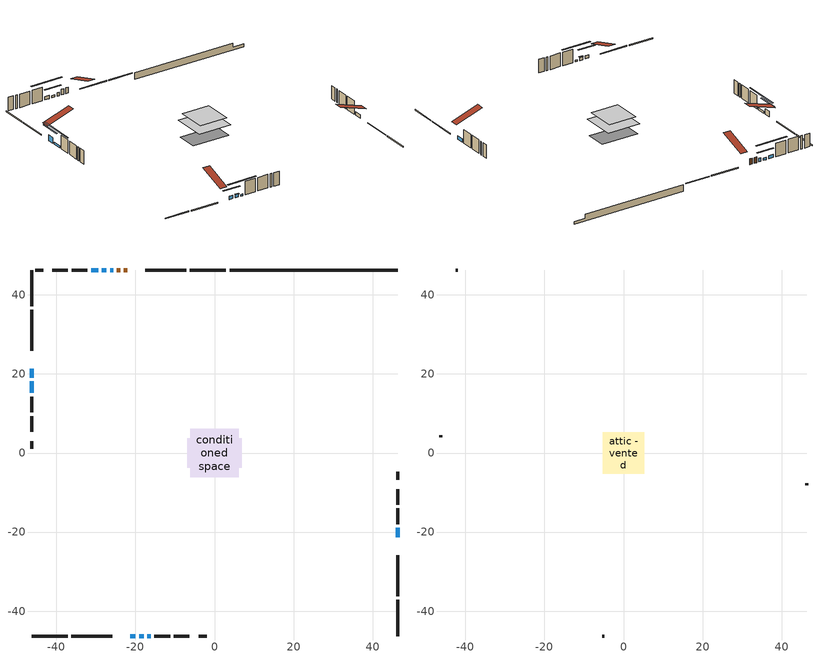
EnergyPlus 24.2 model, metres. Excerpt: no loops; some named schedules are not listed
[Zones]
conditioned space
 floor adiabatic (AdiabaticFloorConstruction): -6.07,-6.07 -6.07,6.07 6.07,6.07 6.07,-6.07 z3.66
 floor foundation (Slab1 construction): -6.91,-3.71 -6.91,3.71 6.91,3.71 6.91,-3.71 z-1.22
 wall outside (RimJoist1 construction): 2.88,46.28 -6.23,46.28 / -46.28,-46.28 -37.17,-46.28 / -46.28,46.28 -46.28,37.17 / 46.28,-46.28 46.28,-37.17 z1.22:1.52
 wall outside (RimJoist2 construction): -7.16,46.28 -17.56,46.28 / -36.24,-46.28 -25.84,-46.28 / -46.28,36.24 -46.28,25.84 / 46.28,-36.24 46.28,-25.84 z1.22:1.52
 wall outside (AdiabaticWallConstruction 1): -22.08,46.28 -22.93,46.28 / -23.85,46.28 -24.7,46.28 z1.22:3.25
 wall outside (AdiabaticWallConstruction): 46.28,-21.31 46.28,-18.91 / -25.62,46.28 -26.41,46.28 z1.22:2.44; -27.34,46.28 -28.48,46.28 z1.22:2.06; -21.31,-46.28 -19.98,-46.28 z1.22:2.42; -46.28,21.31 -46.28,19.03 z1.22:3.27; -19.06,-46.28 -17.89,-46.28 z1.22:2.26; -29.41,46.28 -31.22,46.28 z1.22:2.36; -16.97,-46.28 -16.13,-46.28 z1.22:1.78; -46.28,18.1 -46.28,15.18 z1.22:1.91
 wall outside (Wall1 construction): -32.14,46.28 -36.14,46.28 / -15.2,-46.28 -11.2,-46.28 / -46.28,14.25 -46.28,10.26 / 46.28,-17.98 46.28,-13.98 z1.22:6.1
 wall outside (Wall2 construction): -37.07,46.28 -41.01,46.28 / -10.27,-46.28 -6.33,-46.28 / -46.28,9.33 -46.28,5.38 / 46.28,-13.05 46.28,-9.11 z1.22:6.1
 wall outside (Wall4 construction): -43.37,46.28 -45.35,46.28 / -3.97,-46.28 -1.99,-46.28 / -46.28,3.02 -46.28,1.04 / 46.28,-6.75 46.28,-4.77 z1.22:6.1
 wall foundation (FoundationWall1 construction): 3.81,46.28,-1.22 3.81,46.28,1.22 42.04,46.28,1.22 42.04,46.28,-0.25 46.28,46.28,-0.25 46.28,46.28,-1.22
 window (WindowConstruction): 46.28,-21.31 46.28,-18.91 z1.22:2.44
 window (WindowConstruction 1): -25.62,46.28 -26.41,46.28 z1.22:2.44
 window (WindowConstruction 2): -27.34,46.28 -28.48,46.28 z1.22:2.06
 window (WindowConstruction 3): -21.31,-46.28 -19.98,-46.28 z1.22:2.41
 window (WindowConstruction 4): -46.28,21.31 -46.28,19.03 z1.22:3.27
 window (WindowConstruction 5): -19.06,-46.28 -17.89,-46.28 z1.22:2.26
 window (WindowConstruction 6): -29.41,46.28 -31.21,46.28 z1.22:2.36
 window (WindowConstruction 7): -16.97,-46.28 -16.13,-46.28 z1.22:1.78
 window (WindowConstruction 8): -46.28,18.1 -46.28,15.18 z1.22:1.91
 door (Door): -22.09,46.28 -22.93,46.28 z1.22:3.25
 door (Door 1): -23.85,46.28 -24.69,46.28 z1.22:3.25
 ceiling adiabatic (AdiabaticFloorConstruction): 6.07,-6.07 6.07,6.07 -6.07,6.07 -6.07,-6.07 z3.66
attic - vented
 floor to conditioned space (Floor1 construction Reversed): -5.19,-5.19 -5.19,5.19 5.19,5.19 5.19,-5.19 z6.1
 wall outside (Wall3 construction): -41.94,46.28 -42.44,46.28 / -5.4,-46.28 -4.9,-46.28 / -46.28,4.46 -46.28,3.95 / 46.28,-8.18 46.28,-7.68 z1.22:6.1
 roof outside (Roof1 construction): -21.16,46.28,6.1 -21.16,36.16,9.47 -18.49,36.16,9.47 -18.49,46.28,6.1; -22.24,-46.28,6.1 -22.24,-36.16,9.47 -24.91,-36.16,9.47 -24.91,-46.28,6.1; -46.28,22.24,6.1 -36.16,22.24,9.47 -36.16,24.91,9.47 -46.28,24.91,6.1; 46.28,-22.24,6.1 36.16,-22.24,9.47 36.16,-24.91,9.47 46.28,-24.91,6.1
shading: -31.12,46.28 -24.7,46.28 -24.7,46.69 -31.12,46.69 z4.7; -17.34,-46.28 -23.95,-46.28 -23.95,-46.69 -17.34,-46.69 z5.05; -46.28,16.39 -46.28,23.95 -46.69,23.95 -46.69,16.39 z5.91; -17.69,-46.28 -19.26,-46.28 -19.26,-46.69 -17.69,-46.69 z2.46; -36.3,46.28 -24.33,46.28 -24.33,46.69 -36.3,46.69 z7.44; -11.05,-46.28 -22.05,-46.28 -22.05,-46.69 -11.05,-46.69 z6.86; -46.28,10.1 -46.28,23.18 -46.69,23.18 -46.69,10.1 z6.99
[Building]
Building 1: Terrain=Suburbs
[Site:Location]
Nelson CS_BC: Latitude {deg}=49.49; Longitude {deg}=-117.31; Time Zone {hr}=-8; Elevation {m}=535; Keep Site Location Information=Yes
[Site:GroundTemperature:Shallow]
4.87826, 3.29155, 3.16448, 3.91745, 6.94023, 9.94893, 12.5573, 14.2097, 14.35, 13.0061, 10.4643, 7.54786
[Site:WaterMainsTemperature]
Calculation Method=Schedule; Temperature Schedule=mains temperature schedule
[Material] Roughness=Rough; Thermal Absorptance=0.9
Name | Thickness {m} | Conductivity {W/m-K} | Density {kg/m3} | Specific Heat {J/kg-K} | Solar Absorptance | Visible Absorptance
asphalt or fiberglass shingles | 0.00635 | 0.162714 | 1121.4 | 1465.45 | 0.4 | 0.4
ceiling loosefill ins | 0.254 | 0.0480833 | 16.02 | 1046.75 | 0.7 | 0.7
ceiling stud and cavity | 0.1397 | 0.157103 | 65.682 | 1177.47 | 0.7 | 0.7
concrete 4.0 in. | 0.1016 | 1.803125 | 2242.8 | 837.4 | 0.7 | 0.7
concrete 8.0 in. | 0.2032 | 1.803125 | 2242.8 | 837.4 | 0.7 | 0.7
door material | 0.04445 | 0.20624 | 512.64 | 1214.23 | 0.7 | 0.7
door material 1 | 0.04445 | 0.327969 | 512.64 | 1214.23 | 0.7 | 0.7
floor covering | 0.0127 | 0.0433444 | 54.468 | 1339.84 | 0.6 | 0.6
floor rigid ins; wall rigid ins | 0.512978 | 0.029427 | 32.04 | 1214.23 | 0.7 | 0.7
floor stud and cavity | 0.1397 | 1.75129 | 37.0049 | 1207.88 | 0.7 | 0.7
furniture material conditioned space 1 | 0.1524 | 0.115458 | 640.8 | 1214.23 | 0.6 | 0.6
gypsum board | 0.0127 | 0.160291 | 801 | 837.4 | 0.6 | 0.6
osb sheathing 0.5 in. | 0.0127 | 0.115458 | 512.64 | 1214.23 | 0.7 | 0.7
osb sheathing 0.75 in. | 0.01905 | 0.115458 | 512.64 | 1214.23 | 0.7 | 0.7
osb sheathing 2.0 in. | 0.0508 | 0.115458 | 512.64 | 1214.23 | 0.7 | 0.7
rim joist stud and cavity | 0.0508 | 0.177588 | 50.32683 | 1063.81 | 0.6 | 0.6
rim joist stud and cavity 1 | 0.0508 | 0.0356358 | 125.044 | 1163.47 | 0.6 | 0.6
wall stud and cavity | 0.1397 | 0.101068 | 139.0536 | 1170.24 | 0.7 | 0.7
wall stud and cavity 1 | 0.1397 | 0.101326 | 139.0536 | 1170.24 | 0.7 | 0.7
wall stud and cavity 2 | 0.0889 | 6.9971 | 50.32683 | 1063.81 | 0.6 | 0.6
wall stud and cavity 3 | 0.1397 | 0.110176 | 139.0536 | 1170.24 | 0.7 | 0.7
wall stud and cavity 4 | 0.0889 | 0.380278 | 52.3479 | 1209.89 | 0.7 | 0.7
wall stud and cavity 5 | 0.0889 | 0.391764 | 83.0341 | 1211.67 | 0.7 | 0.7
wood siding | 0.0254 | 0.102417 | 544.68 | 1172.36 | 0.4 | 0.4
wood siding 1 | 0.00254 | 0.102417 | 544.68 | 1172.36 | 0.4 | 0.4
wood siding 2; wood siding 3; wood siding 4 | 0.0254 | 0.102417 | 544.68 | 1172.36 | 0.7 | 0.7
[WindowMaterial:SimpleGlazingSystem]
Name | U-Factor {W/m2-K} | Solar Heat Gain Coefficient
WindowMaterial | 4.7434 | 0.67
WindowMaterial 1 | 4.851851 | 0.6
WindowMaterial 2 | 5.16017 | 0.6
WindowMaterial 3 | 3.643 | 0.7
WindowMaterial 4 | 3.30232 | 0.72
WindowMaterial 5 | 3.7577 | 0.69
WindowMaterial 6 | 1.99184 | 0.63
WindowMaterial 7 | 2.5375 | 0.41
WindowMaterial 8 | 4.79848 | 0.63
[Construction]
AdiabaticFloorConstruction: floor stud and cavity, floor rigid ins, osb sheathing 0.75 in., floor covering
AdiabaticWallConstruction: wood siding 3, wall rigid ins, wall stud and cavity 4, gypsum board
AdiabaticWallConstruction 1: wood siding 4, wall rigid ins, wall stud and cavity 4, gypsum board
Door: door material
Door 1: door material 1
Floor1 construction Reversed: gypsum board, ceiling stud and cavity, ceiling loosefill ins
FoundationWall1 construction: concrete 8.0 in.
furniture construction conditioned space 1: furniture material conditioned space 1
PartitionWallConstruction: gypsum board, wall stud and cavity 5, gypsum board
RimJoist1 construction: wood siding 2, rim joist stud and cavity
RimJoist2 construction: wood siding 2, osb sheathing 2.0 in., rim joist stud and cavity 1
Roof1 construction: asphalt or fiberglass shingles
Slab1 construction: concrete 4.0 in.
Wall1 construction: wood siding, osb sheathing 0.5 in., wall stud and cavity, gypsum board
Wall2 construction: wood siding, osb sheathing 0.5 in., wall stud and cavity 1, gypsum board
Wall3 construction: wood siding 1, wall stud and cavity 2
Wall4 construction: wood siding, osb sheathing 0.5 in., wall stud and cavity 3, gypsum board
WindowConstruction: WindowMaterial
WindowConstruction 1: WindowMaterial 1
WindowConstruction 2: WindowMaterial 2
WindowConstruction 3: WindowMaterial 3
WindowConstruction 4: WindowMaterial 4
WindowConstruction 5: WindowMaterial 5
WindowConstruction 6: WindowMaterial 6
WindowConstruction 7: WindowMaterial 7
WindowConstruction 8: WindowMaterial 8
[Zone] Multiplier=1; Part of Total Floor Area=Yes
Name | Volume {m3}
attic - vented | 59.1048
conditioned space | 652.3
[Space]
Name | Zone | Volume {m3}
attic - vented 1 | attic - vented | 59.1048
conditioned space 1 | conditioned space | 652.3
[ZoneInfiltration:EffectiveLeakageArea]
infil attic - vented 1: Zone or Space=attic - vented 1; Schedule=Always On Discrete; Effective Air Leakage Area {cm2}=4797.33; Stack Coefficient=0.000573684; Wind Coefficient=1.61829e-05
[ZoneMixing]
whole house fan mix: Zone or Space=attic - vented; Schedule=Always On Continuous; Design Flow Rate Calculation Method=Flow/Zone; Design Flow Rate {m3/s}=0; Source Zone or Space=conditioned space
[SurfaceProperty:ExposedFoundationPerimeter]
Slab1: Exposed Perimeter Calculation Method=TotalExposedPerimeter; Total Exposed Perimeter {m}=42.47
[InternalMass] Zone or ZoneList=conditioned space; Space or SpaceList=conditioned space 1
Name | Construction | Surface Area {m2}
furniture mass conditioned space 1 | furniture construction conditioned space 1 | 100
partition wall mass | PartitionWallConstruction | 250
[Lights]
interior lighting: Zone or ZoneList or Space or SpaceList=conditioned space 1; Schedule=interior lighting schedule; Design Level Calculation Method=LightingLevel; Lighting Level {W}=343.2; Return Air Fraction=0; Fraction Radiant=0.6; Fraction Visible=0.2; Fraction Replaceable=1
[People]
occupants: Zone or ZoneList or Space or SpaceList=conditioned space 1; Number of People Schedule=occupants schedule; Number of People Calculation Method=People; Number of People=3; Fraction Radiant=0.314171; Sensible Heat Fraction=0.56303; Activity Level Schedule=occupants activity schedule; Carbon Dioxide Generation Rate {m3/s-W}=0; Enable ASHRAE 55 Comfort Warnings=No; Mean Radiant Temperature Calculation Type=EnclosureAveraged
[ElectricEquipment] Zone or ZoneList or Space or SpaceList=conditioned space 1; Design Level Calculation Method=EquipmentLevel
Name | Schedule | Design Level {W} | Fraction Latent | Fraction Radiant | Fraction Lost
clothes dryer | clothes dryer schedule | 140.772 | 0.015 | 0.081 | 0.85
clothes washer | clothes washer schedule | 32.1985 | 0.03 | 0.162 | 0.7
cooking range | cooking range schedule | 215.147 | 0.08 | 0.432 | 0.2
dishwasher | dishwasher schedule | 66.8632 | 0.3 | 0.18 | 0.4
fridge | fridge schedule | 72.9452 | 0 | 0.6 | 0
mech vent house fan | mech vent house fan schedule | 0.95 | 0 | 0 | 1
mech vent house fan cfis | mech vent house fan cfis schedule | 0 | 0 | 0 | 0
misc plug loads | misc plug loads schedule | 494.7 | 0.045 | 0.513 | 0.1
whole house fan | Always On Discrete | 0 | 0 | 0 | 1
[OtherEquipment] Zone or ZoneList or Space or SpaceList=conditioned space 1; Design Level Calculation Method=EquipmentLevel
Name | Fuel Type | Schedule | Design Level {W} | Fraction Latent | Fraction Radiant | Fraction Lost
clothes dryer 1 | Electricity | clothes dryer schedule | 0 | 0.015 | 0.081 | 0.85
cooking range 1 | Electricity | cooking range schedule | 0 | 0.08 | 0.432 | 0.2
general water use latent | None | general water use schedule | 62.594 | 1 | 0 | 0
general water use sensible | None | general water use schedule | -61.6891 | 0 | 0.6 | 0
mech vent house fan latent load | None | Always On Discrete | 0 | 1 | 0 | 0
mech vent house fan sensible load | None | Always On Discrete | 0 | 0 | 0 | 0
water heater energy adjustment1 | NaturalGas | Always On Discrete | 0.01 | 0 | 0 | 1
[ZoneInfiltration:DesignFlowRate] Zone or ZoneList or Space or SpaceList=conditioned space 1; Schedule=Always On Discrete; Design Flow Rate Calculation Method=Flow/Zone; Design Flow Rate {m3/s}=0
infil flow; natural vent flow; whole house fan flow
[Foundation:Kiva]
Foundation Kiva 1: Initial Indoor Air Temperature {C}=18; Wall Height Above Grade {m}=1.21999; Wall Depth Below Slab {m}=0.2032
[Foundation:Kiva:Settings]
Soil Conductivity {W/m-K}=0.849921; Soil Density {kg/m3}=1842.3; Soil Specific Heat {J/kg-K}=418.7; Ground Solar Absorptivity=0.9; Ground Thermal Absorptivity=0.9; Ground Surface Roughness {m}=0.03; Far-Field Width {m}=40; Deep-Ground Boundary Condition=ZeroFlux; Deep-Ground Depth {m}=40; Minimum Cell Dimension {m}=0.2; Maximum Cell Growth Coefficient=3; Simulation Timestep=Timestep
[Exterior:Lights]
exterior lighting: Schedule=exterior lighting schedule; Design Level {W}=75.6
[Schedule:Constant]
Name | Hourly Value
Always On Continuous; mech vent house fan schedule; mech vent house fan cfis schedule; Always On Discrete | 1
occupants activity schedule | 117.228
fridge schedule | 0
[Schedule:Week:Daily]
interior lighting schedule Week Rule - Jan1-Jan27: interior lighting schedule day, interior lighting schedule day, interior lighting schedule day, interior lighting schedule day, interior lighting schedule day, interior lighting schedule day, interior lighting schedule day, interior lighting schedule default day, interior lighting schedule default day, interior lighting schedule default day, interior lighting schedule default day, interior lighting schedule default day
interior lighting schedule Week Rule - Jan28-Feb3: interior lighting schedule day, interior lighting schedule day, interior lighting schedule day, interior lighting schedule day, interior lighting schedule day 1, interior lighting schedule day 1, interior lighting schedule day 1, interior lighting schedule default day, interior lighting schedule default day, interior lighting schedule default day, interior lighting schedule default day, interior lighting schedule default day
interior lighting schedule Week Rule - Feb4-Feb24: interior lighting schedule day 1, interior lighting schedule day 1, interior lighting schedule day 1, interior lighting schedule day 1, interior lighting schedule day 1, interior lighting schedule day 1, interior lighting schedule day 1, interior lighting schedule default day, interior lighting schedule default day, interior lighting schedule default day, interior lighting schedule default day, interior lighting schedule default day
interior lighting schedule Week Rule - Feb25-Mar3: interior lighting schedule day 1, interior lighting schedule day 1, interior lighting schedule day 1, interior lighting schedule day 1, interior lighting schedule day 2, interior lighting schedule day 2, interior lighting schedule day 2, interior lighting schedule default day, interior lighting schedule default day, interior lighting schedule default day, interior lighting schedule default day, interior lighting schedule default day
interior lighting schedule Week Rule - Mar4-Mar31: interior lighting schedule day 2, interior lighting schedule day 2, interior lighting schedule day 2, interior lighting schedule day 2, interior lighting schedule day 2, interior lighting schedule day 2, interior lighting schedule day 2, interior lighting schedule default day, interior lighting schedule default day, interior lighting schedule default day, interior lighting schedule default day, interior lighting schedule default day
interior lighting schedule Week Rule - Apr1-Apr28: interior lighting schedule day 3, interior lighting schedule day 3, interior lighting schedule day 3, interior lighting schedule day 3, interior lighting schedule day 3, interior lighting schedule day 3, interior lighting schedule day 3, interior lighting schedule default day, interior lighting schedule default day, interior lighting schedule default day, interior lighting schedule default day, interior lighting schedule default day
interior lighting schedule Week Rule - Apr29-May5: interior lighting schedule day 3, interior lighting schedule day 3, interior lighting schedule day 4, interior lighting schedule day 4, interior lighting schedule day 4, interior lighting schedule day 4, interior lighting schedule day 4, interior lighting schedule default day, interior lighting schedule default day, interior lighting schedule default day, interior lighting schedule default day, interior lighting schedule default day
interior lighting schedule Week Rule - May6-May26: interior lighting schedule day 4, interior lighting schedule day 4, interior lighting schedule day 4, interior lighting schedule day 4, interior lighting schedule day 4, interior lighting schedule day 4, interior lighting schedule day 4, interior lighting schedule default day, interior lighting schedule default day, interior lighting schedule default day, interior lighting schedule default day, interior lighting schedule default day
interior lighting schedule Week Rule - May27-Jun2: interior lighting schedule day 4, interior lighting schedule day 4, interior lighting schedule day 4, interior lighting schedule day 4, interior lighting schedule day 4, interior lighting schedule day 5, interior lighting schedule day 5, interior lighting schedule default day, interior lighting schedule default day, interior lighting schedule default day, interior lighting schedule default day, interior lighting schedule default day
interior lighting schedule Week Rule - Jun3-Jun30: interior lighting schedule day 5, interior lighting schedule day 5, interior lighting schedule day 5, interior lighting schedule day 5, interior lighting schedule day 5, interior lighting schedule day 5, interior lighting schedule day 5, interior lighting schedule default day, interior lighting schedule default day, interior lighting schedule default day, interior lighting schedule default day, interior lighting schedule default day
interior lighting schedule Week Rule - Jul1-Jul28: interior lighting schedule day 6, interior lighting schedule day 6, interior lighting schedule day 6, interior lighting schedule day 6, interior lighting schedule day 6, interior lighting schedule day 6, interior lighting schedule day 6, interior lighting schedule default day, interior lighting schedule default day, interior lighting schedule default day, interior lighting schedule default day, interior lighting schedule default day
interior lighting schedule Week Rule - Jul29-Aug4: interior lighting schedule day 6, interior lighting schedule day 6, interior lighting schedule day 6, interior lighting schedule day 7, interior lighting schedule day 7, interior lighting schedule day 7, interior lighting schedule day 7, interior lighting schedule default day, interior lighting schedule default day, interior lighting schedule default day, interior lighting schedule default day, interior lighting schedule default day
interior lighting schedule Week Rule - Aug5-Aug25: interior lighting schedule day 7, interior lighting schedule day 7, interior lighting schedule day 7, interior lighting schedule day 7, interior lighting schedule day 7, interior lighting schedule day 7, interior lighting schedule day 7, interior lighting schedule default day, interior lighting schedule default day, interior lighting schedule default day, interior lighting schedule default day, interior lighting schedule default day
interior lighting schedule Week Rule - Aug26-Sep1: interior lighting schedule day 7, interior lighting schedule day 7, interior lighting schedule day 7, interior lighting schedule day 7, interior lighting schedule day 7, interior lighting schedule day 7, interior lighting schedule day 8, interior lighting schedule default day, interior lighting schedule default day, interior lighting schedule default day, interior lighting schedule default day, interior lighting schedule default day
interior lighting schedule Week Rule - Sep2-Sep29: interior lighting schedule day 8, interior lighting schedule day 8, interior lighting schedule day 8, interior lighting schedule day 8, interior lighting schedule day 8, interior lighting schedule day 8, interior lighting schedule day 8, interior lighting schedule default day, interior lighting schedule default day, interior lighting schedule default day, interior lighting schedule default day, interior lighting schedule default day
interior lighting schedule Week Rule - Sep30-Oct6: interior lighting schedule day 8, interior lighting schedule day 9, interior lighting schedule day 9, interior lighting schedule day 9, interior lighting schedule day 9, interior lighting schedule day 9, interior lighting schedule day 9, interior lighting schedule default day, interior lighting schedule default day, interior lighting schedule default day, interior lighting schedule default day, interior lighting schedule default day
interior lighting schedule Week Rule - Oct7-Oct27: interior lighting schedule day 9, interior lighting schedule day 9, interior lighting schedule day 9, interior lighting schedule day 9, interior lighting schedule day 9, interior lighting schedule day 9, interior lighting schedule day 9, interior lighting schedule default day, interior lighting schedule default day, interior lighting schedule default day, interior lighting schedule default day, interior lighting schedule default day
interior lighting schedule Week Rule - Oct28-Nov3: interior lighting schedule day 9, interior lighting schedule day 9, interior lighting schedule day 9, interior lighting schedule day 9, interior lighting schedule day 10, interior lighting schedule day 10, interior lighting schedule day 10, interior lighting schedule default day, interior lighting schedule default day, interior lighting schedule default day, interior lighting schedule default day, interior lighting schedule default day
interior lighting schedule Week Rule - Nov4-Nov24: interior lighting schedule day 10, interior lighting schedule day 10, interior lighting schedule day 10, interior lighting schedule day 10, interior lighting schedule day 10, interior lighting schedule day 10, interior lighting schedule day 10, interior lighting schedule default day, interior lighting schedule default day, interior lighting schedule default day, interior lighting schedule default day, interior lighting schedule default day
interior lighting schedule Week Rule - Nov25-Dec1: interior lighting schedule day 10, interior lighting schedule day 10, interior lighting schedule day 10, interior lighting schedule day 10, interior lighting schedule day 10, interior lighting schedule day 10, interior lighting schedule day 11, interior lighting schedule default day, interior lighting schedule default day, interior lighting schedule default day, interior lighting schedule default day, interior lighting schedule default day
interior lighting schedule Week Rule - Dec2-Dec31: interior lighting schedule day 11, interior lighting schedule day 11, interior lighting schedule day 11, interior lighting schedule day 11, interior lighting schedule day 11, interior lighting schedule day 11, interior lighting schedule day 11, interior lighting schedule default day, interior lighting schedule default day, interior lighting schedule default day, interior lighting schedule default day, interior lighting schedule default day
occupants schedule Week Rule - Jan1-Dec31: occupants schedule day, occupants schedule day, occupants schedule day, occupants schedule day, occupants schedule day, occupants schedule day, occupants schedule day, occupants schedule default day, occupants schedule default day, occupants schedule default day, occupants schedule default day, occupants schedule default day
clothes dryer schedule Week Rule - Jan1-Dec31: clothes dryer schedule day, clothes dryer schedule day, clothes dryer schedule day, clothes dryer schedule day, clothes dryer schedule day, clothes dryer schedule day, clothes dryer schedule day, clothes dryer schedule default day, clothes dryer schedule default day, clothes dryer schedule default day, clothes dryer schedule default day, clothes dryer schedule default day
clothes washer schedule Week Rule - Jan1-Dec31: clothes washer schedule day, clothes washer schedule day, clothes washer schedule day, clothes washer schedule day, clothes washer schedule day, clothes washer schedule day, clothes washer schedule day, clothes washer schedule default day, clothes washer schedule default day, clothes washer schedule default day, clothes washer schedule default day, clothes washer schedule default day
cooking range schedule Week Rule - Jan1-Dec31: cooking range schedule day, cooking range schedule day, cooking range schedule day, cooking range schedule day, cooking range schedule day, cooking range schedule day, cooking range schedule day, cooking range schedule default day, cooking range schedule default day, cooking range schedule default day, cooking range schedule default day, cooking range schedule default day
dishwasher schedule Week Rule - Jan1-Dec31: dishwasher schedule day, dishwasher schedule day, dishwasher schedule day, dishwasher schedule day, dishwasher schedule day, dishwasher schedule day, dishwasher schedule day, dishwasher schedule default day, dishwasher schedule default day, dishwasher schedule default day, dishwasher schedule default day, dishwasher schedule default day
misc plug loads schedule Week Rule - Jan1-Dec31: misc plug loads schedule day, misc plug loads schedule day, misc plug loads schedule day, misc plug loads schedule day, misc plug loads schedule day, misc plug loads schedule day, misc plug loads schedule day, misc plug loads schedule default day, misc plug loads schedule default day, misc plug loads schedule default day, misc plug loads schedule default day, misc plug loads schedule default day
general water use schedule Week Rule - Jan1-Dec31: general water use schedule day, general water use schedule day, general water use schedule day, general water use schedule day, general water use schedule day, general water use schedule day, general water use schedule day, general water use schedule default day, general water use schedule default day, general water use schedule default day, general water use schedule default day, general water use schedule default day
exterior lighting schedule Week Rule - Jan1-Jan27: exterior lighting schedule day, exterior lighting schedule day, exterior lighting schedule day, exterior lighting schedule day, exterior lighting schedule day, exterior lighting schedule day, exterior lighting schedule day, exterior lighting schedule default day, exterior lighting schedule default day, exterior lighting schedule default day, exterior lighting schedule default day, exterior lighting schedule default day
exterior lighting schedule Week Rule - Jan28-Feb3: exterior lighting schedule day, exterior lighting schedule day, exterior lighting schedule day, exterior lighting schedule day, exterior lighting schedule day 1, exterior lighting schedule day 1, exterior lighting schedule day 1, exterior lighting schedule default day, exterior lighting schedule default day, exterior lighting schedule default day, exterior lighting schedule default day, exterior lighting schedule default day
exterior lighting schedule Week Rule - Feb4-Feb24: exterior lighting schedule day 1, exterior lighting schedule day 1, exterior lighting schedule day 1, exterior lighting schedule day 1, exterior lighting schedule day 1, exterior lighting schedule day 1, exterior lighting schedule day 1, exterior lighting schedule default day, exterior lighting schedule default day, exterior lighting schedule default day, exterior lighting schedule default day, exterior lighting schedule default day
exterior lighting schedule Week Rule - Feb25-Mar3: exterior lighting schedule day 1, exterior lighting schedule day 1, exterior lighting schedule day 1, exterior lighting schedule day 1, exterior lighting schedule day 2, exterior lighting schedule day 2, exterior lighting schedule day 2, exterior lighting schedule default day, exterior lighting schedule default day, exterior lighting schedule default day, exterior lighting schedule default day, exterior lighting schedule default day
exterior lighting schedule Week Rule - Mar4-Mar31: exterior lighting schedule day 2, exterior lighting schedule day 2, exterior lighting schedule day 2, exterior lighting schedule day 2, exterior lighting schedule day 2, exterior lighting schedule day 2, exterior lighting schedule day 2, exterior lighting schedule default day, exterior lighting schedule default day, exterior lighting schedule default day, exterior lighting schedule default day, exterior lighting schedule default day
exterior lighting schedule Week Rule - Apr1-Apr28: exterior lighting schedule day 3, exterior lighting schedule day 3, exterior lighting schedule day 3, exterior lighting schedule day 3, exterior lighting schedule day 3, exterior lighting schedule day 3, exterior lighting schedule day 3, exterior lighting schedule default day, exterior lighting schedule default day, exterior lighting schedule default day, exterior lighting schedule default day, exterior lighting schedule default day
exterior lighting schedule Week Rule - Apr29-May5: exterior lighting schedule day 3, exterior lighting schedule day 3, exterior lighting schedule day 4, exterior lighting schedule day 4, exterior lighting schedule day 4, exterior lighting schedule day 4, exterior lighting schedule day 4, exterior lighting schedule default day, exterior lighting schedule default day, exterior lighting schedule default day, exterior lighting schedule default day, exterior lighting schedule default day
exterior lighting schedule Week Rule - May6-May26: exterior lighting schedule day 4, exterior lighting schedule day 4, exterior lighting schedule day 4, exterior lighting schedule day 4, exterior lighting schedule day 4, exterior lighting schedule day 4, exterior lighting schedule day 4, exterior lighting schedule default day, exterior lighting schedule default day, exterior lighting schedule default day, exterior lighting schedule default day, exterior lighting schedule default day
exterior lighting schedule Week Rule - May27-Jun2: exterior lighting schedule day 4, exterior lighting schedule day 4, exterior lighting schedule day 4, exterior lighting schedule day 4, exterior lighting schedule day 4, exterior lighting schedule day 5, exterior lighting schedule day 5, exterior lighting schedule default day, exterior lighting schedule default day, exterior lighting schedule default day, exterior lighting schedule default day, exterior lighting schedule default day
exterior lighting schedule Week Rule - Jun3-Jun30: exterior lighting schedule day 5, exterior lighting schedule day 5, exterior lighting schedule day 5, exterior lighting schedule day 5, exterior lighting schedule day 5, exterior lighting schedule day 5, exterior lighting schedule day 5, exterior lighting schedule default day, exterior lighting schedule default day, exterior lighting schedule default day, exterior lighting schedule default day, exterior lighting schedule default day
exterior lighting schedule Week Rule - Jul1-Jul28: exterior lighting schedule day 6, exterior lighting schedule day 6, exterior lighting schedule day 6, exterior lighting schedule day 6, exterior lighting schedule day 6, exterior lighting schedule day 6, exterior lighting schedule day 6, exterior lighting schedule default day, exterior lighting schedule default day, exterior lighting schedule default day, exterior lighting schedule default day, exterior lighting schedule default day
exterior lighting schedule Week Rule - Jul29-Aug4: exterior lighting schedule day 6, exterior lighting schedule day 6, exterior lighting schedule day 6, exterior lighting schedule day 7, exterior lighting schedule day 7, exterior lighting schedule day 7, exterior lighting schedule day 7, exterior lighting schedule default day, exterior lighting schedule default day, exterior lighting schedule default day, exterior lighting schedule default day, exterior lighting schedule default day
exterior lighting schedule Week Rule - Aug5-Aug25: exterior lighting schedule day 7, exterior lighting schedule day 7, exterior lighting schedule day 7, exterior lighting schedule day 7, exterior lighting schedule day 7, exterior lighting schedule day 7, exterior lighting schedule day 7, exterior lighting schedule default day, exterior lighting schedule default day, exterior lighting schedule default day, exterior lighting schedule default day, exterior lighting schedule default day
exterior lighting schedule Week Rule - Aug26-Sep1: exterior lighting schedule day 7, exterior lighting schedule day 7, exterior lighting schedule day 7, exterior lighting schedule day 7, exterior lighting schedule day 7, exterior lighting schedule day 7, exterior lighting schedule day 8, exterior lighting schedule default day, exterior lighting schedule default day, exterior lighting schedule default day, exterior lighting schedule default day, exterior lighting schedule default day
exterior lighting schedule Week Rule - Sep2-Sep29: exterior lighting schedule day 8, exterior lighting schedule day 8, exterior lighting schedule day 8, exterior lighting schedule day 8, exterior lighting schedule day 8, exterior lighting schedule day 8, exterior lighting schedule day 8, exterior lighting schedule default day, exterior lighting schedule default day, exterior lighting schedule default day, exterior lighting schedule default day, exterior lighting schedule default day
exterior lighting schedule Week Rule - Sep30-Oct6: exterior lighting schedule day 8, exterior lighting schedule day 9, exterior lighting schedule day 9, exterior lighting schedule day 9, exterior lighting schedule day 9, exterior lighting schedule day 9, exterior lighting schedule day 9, exterior lighting schedule default day, exterior lighting schedule default day, exterior lighting schedule default day, exterior lighting schedule default day, exterior lighting schedule default day
exterior lighting schedule Week Rule - Oct7-Oct27: exterior lighting schedule day 9, exterior lighting schedule day 9, exterior lighting schedule day 9, exterior lighting schedule day 9, exterior lighting schedule day 9, exterior lighting schedule day 9, exterior lighting schedule day 9, exterior lighting schedule default day, exterior lighting schedule default day, exterior lighting schedule default day, exterior lighting schedule default day, exterior lighting schedule default day
exterior lighting schedule Week Rule - Oct28-Nov3: exterior lighting schedule day 9, exterior lighting schedule day 9, exterior lighting schedule day 9, exterior lighting schedule day 9, exterior lighting schedule day 10, exterior lighting schedule day 10, exterior lighting schedule day 10, exterior lighting schedule default day, exterior lighting schedule default day, exterior lighting schedule default day, exterior lighting schedule default day, exterior lighting schedule default day
exterior lighting schedule Week Rule - Nov4-Nov24: exterior lighting schedule day 10, exterior lighting schedule day 10, exterior lighting schedule day 10, exterior lighting schedule day 10, exterior lighting schedule day 10, exterior lighting schedule day 10, exterior lighting schedule day 10, exterior lighting schedule default day, exterior lighting schedule default day, exterior lighting schedule default day, exterior lighting schedule default day, exterior lighting schedule default day
exterior lighting schedule Week Rule - Nov25-Dec1: exterior lighting schedule day 10, exterior lighting schedule day 10, exterior lighting schedule day 10, exterior lighting schedule day 10, exterior lighting schedule day 10, exterior lighting schedule day 10, exterior lighting schedule day 11, exterior lighting schedule default day, exterior lighting schedule default day, exterior lighting schedule default day, exterior lighting schedule default day, exterior lighting schedule default day
exterior lighting schedule Week Rule - Dec2-Dec31: exterior lighting schedule day 11, exterior lighting schedule day 11, exterior lighting schedule day 11, exterior lighting schedule day 11, exterior lighting schedule day 11, exterior lighting schedule day 11, exterior lighting schedule day 11, exterior lighting schedule default day, exterior lighting schedule default day, exterior lighting schedule default day, exterior lighting schedule default day, exterior lighting schedule default day
[Schedule:Year]
interior lighting schedule: interior lighting schedule Week Rule - Jan1-Jan27, 1, 1, 1, 27, interior lighting schedule Week Rule - Jan28-Feb3, 1, 28, 2, 3, interior lighting schedule Week Rule - Feb4-Feb24, 2, 4, 2, 24, interior lighting schedule Week Rule - Feb25-Mar3, 2, 25, 3, 3, interior lighting schedule Week Rule - Mar4-Mar31, 3, 4, 3, 31, interior lighting schedule Week Rule - Apr1-Apr28, 4, 1, 4, 28, interior lighting schedule Week Rule - Apr29-May5, 4, 29, 5, 5, interior lighting schedule Week Rule - May6-May26, 5, 6, 5, 26, interior lighting schedule Week Rule - May27-Jun2, 5, 27, 6, 2, interior lighting schedule Week Rule - Jun3-Jun30, 6, 3, 6, 30, interior lighting schedule Week Rule - Jul1-Jul28, 7, 1, 7, 28, interior lighting schedule Week Rule - Jul29-Aug4, 7, 29, 8, 4, interior lighting schedule Week Rule - Aug5-Aug25, 8, 5, 8, 25, interior lighting schedule Week Rule - Aug26-Sep1, 8, 26, 9, 1, interior lighting schedule Week Rule - Sep2-Sep29, 9, 2, 9, 29, interior lighting schedule Week Rule - Sep30-Oct6, 9, 30, 10, 6, interior lighting schedule Week Rule - Oct7-Oct27, 10, 7, 10, 27, interior lighting schedule Week Rule - Oct28-Nov3, 10, 28, 11, 3, interior lighting schedule Week Rule - Nov4-Nov24, 11, 4, 11, 24, interior lighting schedule Week Rule - Nov25-Dec1, 11, 25, 12, 1, interior lighting schedule Week Rule - Dec2-Dec31, 12, 2, 12, 31
occupants schedule: occupants schedule Week Rule - Jan1-Dec31, 1, 1, 12, 31
clothes dryer schedule: clothes dryer schedule Week Rule - Jan1-Dec31, 1, 1, 12, 31
clothes washer schedule: clothes washer schedule Week Rule - Jan1-Dec31, 1, 1, 12, 31
cooking range schedule: cooking range schedule Week Rule - Jan1-Dec31, 1, 1, 12, 31
dishwasher schedule: dishwasher schedule Week Rule - Jan1-Dec31, 1, 1, 12, 31
misc plug loads schedule: misc plug loads schedule Week Rule - Jan1-Dec31, 1, 1, 12, 31
general water use schedule: general water use schedule Week Rule - Jan1-Dec31, 1, 1, 12, 31
exterior lighting schedule: exterior lighting schedule Week Rule - Jan1-Jan27, 1, 1, 1, 27, exterior lighting schedule Week Rule - Jan28-Feb3, 1, 28, 2, 3, exterior lighting schedule Week Rule - Feb4-Feb24, 2, 4, 2, 24, exterior lighting schedule Week Rule - Feb25-Mar3, 2, 25, 3, 3, exterior lighting schedule Week Rule - Mar4-Mar31, 3, 4, 3, 31, exterior lighting schedule Week Rule - Apr1-Apr28, 4, 1, 4, 28, exterior lighting schedule Week Rule - Apr29-May5, 4, 29, 5, 5, exterior lighting schedule Week Rule - May6-May26, 5, 6, 5, 26, exterior lighting schedule Week Rule - May27-Jun2, 5, 27, 6, 2, exterior lighting schedule Week Rule - Jun3-Jun30, 6, 3, 6, 30, exterior lighting schedule Week Rule - Jul1-Jul28, 7, 1, 7, 28, exterior lighting schedule Week Rule - Jul29-Aug4, 7, 29, 8, 4, exterior lighting schedule Week Rule - Aug5-Aug25, 8, 5, 8, 25, exterior lighting schedule Week Rule - Aug26-Sep1, 8, 26, 9, 1, exterior lighting schedule Week Rule - Sep2-Sep29, 9, 2, 9, 29, exterior lighting schedule Week Rule - Sep30-Oct6, 9, 30, 10, 6, exterior lighting schedule Week Rule - Oct7-Oct27, 10, 7, 10, 27, exterior lighting schedule Week Rule - Oct28-Nov3, 10, 28, 11, 3, exterior lighting schedule Week Rule - Nov4-Nov24, 11, 4, 11, 24, exterior lighting schedule Week Rule - Nov25-Dec1, 11, 25, 12, 1, exterior lighting schedule Week Rule - Dec2-Dec31, 12, 2, 12, 31
[Schedule:Compact]
mains temperature schedule: Through: 01/01, For: AllDays, Until: 24:00, 8.72944, Through: 01/02, For: AllDays, Until: 24:00, 8.675, Through: 01/03, For: AllDays, Until: 24:00, 8.62167, Through: 01/04, For: AllDays, Until: 24:00, 8.56944, Through: 01/05, For: AllDays, Until: 24:00, 8.51778, Through: 01/06, For: AllDays, Until: 24:00, 8.46778, Through: 01/07, For: AllDays, Until: 24:00, 8.41833, Through: 01/08, For: AllDays, Until: 24:00, 8.37, Through: 01/09, For: AllDays, Until: 24:00, 8.32278, Through: 01/10, For: AllDays, Until: 24:00, 8.27667, Through: 01/11, For: AllDays, Until: 24:00, 8.23167, Through: 01/12, For: AllDays, Until: 24:00, 8.18722, Through: 01/13, For: AllDays, Until: 24:00, 8.14444, Through: 01/14, For: AllDays, Until: 24:00, 8.10278, Through: 01/15, For: AllDays, Until: 24:00, 8.06222, Through: 01/16, For: AllDays, Until: 24:00, 8.02278, Through: 01/17, For: AllDays, Until: 24:00, 7.98444, Through: 01/18, For: AllDays, Until: 24:00, 7.94722, Through: 01/19, For: AllDays, Until: 24:00, 7.91111, Through: 01/20, For: AllDays, Until: 24:00, 7.87611, Through: 01/21, For: AllDays, Until: 24:00, 7.84278, Through: 01/22, For: AllDays, Until: 24:00, 7.81056, Through: 01/23, For: AllDays, Until: 24:00, 7.77889, Through: 01/24, For: AllDays, Until: 24:00, 7.74944, Through: 01/25, For: AllDays, Until: 24:00, 7.72056, Through: 01/26, For: AllDays, Until: 24:00, 7.69278, Through: 01/27, For: AllDays, Until: 24:00, 7.66667, Through: 01/28, For: AllDays, Until: 24:00, 7.64167, Through: 01/29, For: AllDays, Until: 24:00, 7.61833, Through: 01/30, For: AllDays, Until: 24:00, 7.59556, Through: 01/31, For: AllDays, Until: 24:00, 7.57444, Through: 02/01, For: AllDays, Until: 24:00, 7.55444, Through: 02/02, For: AllDays, Until: 24:00, 7.53611, Through: 02/03, For: AllDays, Until: 24:00, 7.51889, Through: 02/04, For: AllDays, Until: 24:00, 7.50278, Through: 02/05, For: AllDays, Until: 24:00, 7.48833, Through: 02/06, For: AllDays, Until: 24:00, 7.475, Through: 02/07, For: AllDays, Until: 24:00, 7.46278, Through: 02/08, For: AllDays, Until: 24:00, 7.45222, Through: 02/09, For: AllDays, Until: 24:00, 7.44278, Through: 02/10, For: AllDays, Until: 24:00, 7.435, Through: 02/11, For: AllDays, Until: 24:00, 7.42778, Through: 02/12, For: AllDays, Until: 24:00, 7.42278, Through: 02/13, For: AllDays, Until: 24:00, 7.41833, Through: 02/14, For: AllDays, Until: 24:00, 7.41611, Through: 02/15, For: AllDays, Until: 24:00, 7.41444, Through: 02/16, For: AllDays, Until: 24:00, 7.41444, Through: 02/17, For: AllDays, Until: 24:00, 7.41556, Through: 02/18, For: AllDays, Until: 24:00, 7.41833, Through: 02/19, For: AllDays, Until: 24:00, 7.42222, Through: 02/20, For: AllDays, Until: 24:00, 7.42778, Through: 02/21, For: AllDays, Until: 24:00, 7.43389, Through: 02/22, For: AllDays, Until: 24:00, 7.44222, Through: 02/23, For: AllDays, Until: 24:00, 7.45111, Through: 02/24, For: AllDays, Until: 24:00, 7.46222, Through: 02/25, For: AllDays, Until: 24:00, 7.47389, Through: 02/26, For: AllDays, Until: 24:00, 7.48722, Through: 02/27, For: AllDays, Until: 24:00, 7.50167, Through: 02/28, For: AllDays, Until: 24:00, 7.51778, Through: 03/01, For: AllDays, Until: 24:00, 7.53444, Through: 03/02, For: AllDays, Until: 24:00, 7.55333, Through: 03/03, For: AllDays, Until: 24:00, 7.57278, Through: 03/04, For: AllDays, Until: 24:00, 7.59389, Through: 03/05, For: AllDays, Until: 24:00, 7.61611, Through: 03/06, For: AllDays, Until: 24:00, 7.64, Through: 03/07, For: AllDays, Until: 24:00, 7.665, Through: 03/08, For: AllDays, Until: 24:00, 7.69111, Through: 03/09, For: AllDays, Until: 24:00, 7.71833, Through: 03/10, For: AllDays, Until: 24:00, 7.74667, Through: 03/11, For: AllDays, Until: 24:00, 7.77667, Through: 03/12, For: AllDays, Until: 24:00, 7.80778, Through: 03/13, For: AllDays, Until: 24:00, 7.84, Through: 03/14, For: AllDays, Until: 24:00, 7.87389, Through: 03/15, For: AllDays, Until: 24:00, 7.90833, Through: 03/16, For: AllDays, Until: 24:00, 7.94444, Through: 03/17, For: AllDays, Until: 24:00, 7.98111, Through: 03/18, For: AllDays, Until: 24:00, 8.01944, Through: 03/19, For: AllDays, Until: 24:00, 8.05889, Through: 03/20, For: AllDays, Until: 24:00, 8.09944, Through: 03/21, For: AllDays, Until: 24:00, 8.14111, Through: 03/22, For: AllDays, Until: 24:00, 8.18389, Through: 03/23, For: AllDays, Until: 24:00, 8.22778, Through: 03/24, For: AllDays, Until: 24:00, 8.27278, Through: 03/25, For: AllDays, Until: 24:00, 8.31889, Through: 03/26, For: AllDays, Until: 24:00, 8.36611, Through: 03/27, For: AllDays, Until: 24:00, 8.41444, Through: 03/28, For: AllDays, Until: 24:00, 8.46389, Through: 03/29, For: AllDays, Until: 24:00, 8.51389, Through: 03/30, For: AllDays, Until: 24:00, 8.565, Through: 03/31, For: AllDays, Until: 24:00, 8.61722, Through: 04/01, For: AllDays, Until: 24:00, 8.67056, Through: 04/02, For: AllDays, Until: 24:00, 8.725, Through: 04/03, For: AllDays, Until: 24:00, 8.78, Through: 04/04, For: AllDays, Until: 24:00, 8.83611, Through: 04/05, For: AllDays, Until: 24:00, 8.89333, Through: 04/06, For: AllDays, Until: 24:00, 8.95111, Through: 04/07, For: AllDays, Until: 24:00, 9.01, Through: 04/08, For: AllDays, Until: 24:00, 9.06944, Through: 04/09, For: AllDays, Until: 24:00, 9.13, Through: 04/10, For: AllDays, Until: 24:00, 9.19111, Through: 04/11, For: AllDays, Until: 24:00, 9.25333, Through: 04/12, For: AllDays, Until: 24:00, 9.31611, Through: 04/13, For: AllDays, Until: 24:00, 9.38, Through: 04/14, For: AllDays, Until: 24:00, 9.44444, Through: 04/15, For: AllDays, Until: 24:00, 9.50944, Through: 04/16, For: AllDays, Until: 24:00, 9.57556, Through: 04/17, For: AllDays, Until: 24:00, 9.64222, Through: 04/18, For: AllDays, Until: 24:00, 9.70944, Through: 04/19, For: AllDays, Until: 24:00, 9.77722, Through: 04/20, For: AllDays, Until: 24:00, 9.84556, Through: 04/21, For: AllDays, Until: 24:00, 9.915, Through: 04/22, For: AllDays, Until: 24:00, 9.985, Through: 04/23, For: AllDays, Until: 24:00, 10.055, Through: 04/24, For: AllDays, Until: 24:00, 10.1261, Through: 04/25, For: AllDays, Until: 24:00, 10.1972, Through: 04/26, For: AllDays, Until: 24:00, 10.2694, Through: 04/27, For: AllDays, Until: 24:00, 10.3417, Through: 04/28, For: AllDays, Until: 24:00, 10.4144, Through: 04/29, For: AllDays, Until: 24:00, 10.4878, Through: 04/30, For: AllDays, Until: 24:00, 10.5617, Through: 05/01, For: AllDays, Until: 24:00, 10.6361, Through: 05/02, For: AllDays, Until: 24:00, 10.7106, Through: 05/03, For: AllDays, Until: 24:00, 10.7856, Through: 05/04, For: AllDays, Until: 24:00, 10.8606, Through: 05/05, For: AllDays, Until: 24:00, 10.9361, Through: 05/06, For: AllDays, Until: 24:00, 11.0117, Through: 05/07, For: AllDays, Until: 24:00, 11.0878, Through: 05/08, For: AllDays, Until: 24:00, 11.1644, Through: 05/09, For: AllDays, Until: 24:00, 11.2411, Through: 05/10, For: AllDays, Until: 24:00, 11.3178, Through: 05/11, For: AllDays, Until: 24:00, 11.395, Through: 05/12, For: AllDays, Until: 24:00, 11.4717, Through: 05/13, For: AllDays, Until: 24:00, 11.5489, Through: 05/14, For: AllDays, Until: 24:00, 11.6267, Through: 05/15, For: AllDays, Until: 24:00, 11.7039, Through: 05/16, For: AllDays, Until: 24:00, 11.7817, Through: 05/17, For: AllDays, Until: 24:00, 11.8589, Through: 05/18, For: AllDays, Until: 24:00, 11.9367, Through: 05/19, For: AllDays, Until: 24:00, 12.0144, Through: 05/20, For: AllDays, Until: 24:00, 12.0917, Through: 05/21, For: AllDays, Until: 24:00, 12.1694, Through: 05/22, For: AllDays, Until: 24:00, 12.2467, Through: 05/23, For: AllDays, Until: 24:00, 12.3239, Through: 05/24, For: AllDays, Until: 24:00, 12.4011, Through: 05/25, For: AllDays, Until: 24:00, 12.4783, Through: 05/26, For: AllDays, Until: 24:00, 12.555, Through: 05/27, For: AllDays, Until: 24:00, 12.6317, Through: 05/28, For: AllDays, Until: 24:00, 12.7083, Through: 05/29, For: AllDays, Until: 24:00, 12.7844, Through: 05/30, For: AllDays, Until: 24:00, 12.8606, Through: 05/31, For: AllDays, Until: 24:00, 12.9367, Through: 06/01, For: AllDays, Until: 24:00, 13.0117, Through: 06/02, For: AllDays, Until: 24:00, 13.0872, Through: 06/03, For: AllDays, Until: 24:00, 13.1617, Through: 06/04, For: AllDays, Until: 24:00, 13.2361, Through: 06/05, For: AllDays, Until: 24:00, 13.31, Through: 06/06, For: AllDays, Until: 24:00, 13.3839, Through: 06/07, For: AllDays, Until: 24:00, 13.4567, Through: 06/08, For: AllDays, Until: 24:00, 13.5294, Through: 06/09, For: AllDays, Until: 24:00, 13.6017, Through: 06/10, For: AllDays, Until: 24:00, 13.6739, Through: 06/11, For: AllDays, Until: 24:00, 13.745, Through: 06/12, For: AllDays, Until: 24:00, 13.8156, Through: 06/13, For: AllDays, Until: 24:00, 13.8856, Through: 06/14, For: AllDays, Until: 24:00, 13.955, Through: 06/15, For: AllDays, Until: 24:00, 14.0239, Through: 06/16, For: AllDays, Until: 24:00, 14.0922, Through: 06/17, For: AllDays, Until: 24:00, 14.16, Through: 06/18, For: AllDays, Until: 24:00, 14.2272, Through: 06/19, For: AllDays, Until: 24:00, 14.2933, Through: 06/20, For: AllDays, Until: 24:00, 14.3589, Through: 06/21, For: AllDays, Until: 24:00, 14.4239, Through: 06/22, For: AllDays, Until: 24:00, 14.4883, Through: 06/23, For: AllDays, Until: 24:00, 14.5517, Through: 06/24, For: AllDays, Until: 24:00, 14.6144, Through: 06/25, For: AllDays, Until: 24:00, 14.6761, Through: 06/26, For: AllDays, Until: 24:00, 14.7372, Through: 06/27, For: AllDays, Until: 24:00, 14.7972, Through: 06/28, For: AllDays, Until: 24:00, 14.8567, Through: 06/29, For: AllDays, Until: 24:00, 14.915, Through: 06/30, For: AllDays, Until: 24:00, 14.9728, Through: 07/01, For: AllDays, Until: 24:00, 15.0294, Through: 07/02, For: AllDays, Until: 24:00, 15.085, Through: 07/03, For: AllDays, Until: 24:00, 15.14, Through: 07/04, For: AllDays, Until: 24:00, 15.1939, Through: 07/05, For: AllDays, Until: 24:00, 15.2467, Through: 07/06, For: AllDays, Until: 24:00, 15.2983, Through: 07/07, For: AllDays, Until: 24:00, 15.3494, Through: 07/08, For: AllDays, Until: 24:00, 15.3994, Through: 07/09, For: AllDays, Until: 24:00, 15.4483, Through: 07/10, For: AllDays, Until: 24:00, 15.4961, Through: 07/11, For: AllDays, Until: 24:00, 15.5428, Through: 07/12, For: AllDays, Until: 24:00, 15.5883, Through: 07/13, For: AllDays, Until: 24:00, 15.6333, Through: 07/14, For: AllDays, Until: 24:00, 15.6767, Through: 07/15, For: AllDays, Until: 24:00, 15.7189, Through: 07/16, For: AllDays, Until: 24:00, 15.76, Through: 07/17, For: AllDays, Until: 24:00, 15.8006, Through: 07/18, For: AllDays, Until: 24:00, 15.8394, Through: 07/19, For: AllDays, Until: 24:00, 15.8772, Through: 07/20, For: AllDays, Until: 24:00, 15.9139, Through: 07/21, For: AllDays, Until: 24:00, 15.9494, Through: 07/22, For: AllDays, Until: 24:00, 15.9839, Through: 07/23, For: AllDays, Until: 24:00, 16.0167, Through: 07/24, For: AllDays, Until: 24:00, 16.0483, Through: 07/25, For: AllDays, Until: 24:00, 16.0794, Through: 07/26, For: AllDays, Until: 24:00, 16.1089, Through: 07/27, For: AllDays, Until: 24:00, 16.1367, Through: 07/28, For: AllDays, Until: 24:00, 16.1639, Through: 07/29, For: AllDays, Until: 24:00, 16.1894, Through: 07/30, For: AllDays, Until: 24:00, 16.2139, Through: 07/31, For: AllDays, Until: 24:00, 16.2367, Through: 08/01, For: AllDays, Until: 24:00, 16.2589, Through: 08/02, For: AllDays, Until: 24:00, 16.2794, Through: 08/03, For: AllDays, Until: 24:00, 16.2989, Through: 08/04, For: AllDays, Until: 24:00, 16.3167, Through: 08/05, For: AllDays, Until: 24:00, 16.3333, Through: 08/06, For: AllDays, Until: 24:00, 16.3489, Through: 08/07, For: AllDays, Until: 24:00, 16.3628, Through: 08/08, For: AllDays, Until: 24:00, 16.3756, Through: 08/09, For: AllDays, Until: 24:00, 16.3867, Through: 08/10, For: AllDays, Until: 24:00, 16.3972, Through: 08/11, For: AllDays, Until: 24:00, 16.4056, Through: 08/12, For: AllDays, Until: 24:00, 16.4133, Through: 08/13, For: AllDays, Until: 24:00, 16.4194, Through: 08/14, For: AllDays, Until: 24:00, 16.4244, Through: 08/15, For: AllDays, Until: 24:00, 16.4278, Through: 08/16, For: AllDays, Until: 24:00, 16.43, Through: 08/17, For: AllDays, Until: 24:00, 16.4306, Through: 08/18, For: AllDays, Until: 24:00, 16.43, Through: 08/19, For: AllDays, Until: 24:00, 16.4283, Through: 08/20, For: AllDays, Until: 24:00, 16.425, Through: 08/21, For: AllDays, Until: 24:00, 16.4206, Through: 08/22, For: AllDays, Until: 24:00, 16.4144, Through: 08/23, For: AllDays, Until: 24:00, 16.4072, Through: 08/24, For: AllDays, Until: 24:00, 16.3989, Through: 08/25, For: AllDays, Until: 24:00, 16.3889, Through: 08/26, For: AllDays, Until: 24:00, 16.3778, Through: 08/27, For: AllDays, Until: 24:00, 16.3656, Through: 08/28, For: AllDays, Until: 24:00, 16.3517, Through: 08/29, For: AllDays, Until: 24:00, 16.3361, Through: 08/30, For: AllDays, Until: 24:00, 16.32, Through: 08/31, For: AllDays, Until: 24:00, 16.3022, Through: 09/01, For: AllDays, Until: 24:00, 16.2833, Through: 09/02, For: AllDays, Until: 24:00, 16.2628, Through: 09/03, For: AllDays, Until: 24:00, 16.2411, Through: 09/04, For: AllDays, Until: 24:00, 16.2183, Through: 09/05, For: AllDays, Until: 24:00, 16.1939, Through: 09/06, For: AllDays, Until: 24:00, 16.1689, Through: 09/07, For: AllDays, Until: 24:00, 16.1422, Through: 09/08, For: AllDays, Until: 24:00, 16.1139, Through: 09/09, For: AllDays, Until: 24:00, 16.085, Through: 09/10, For: AllDays, Until: 24:00, 16.0544, Through: 09/11, For: AllDays, Until: 24:00, 16.0228, Through: 09/12, For: AllDays, Until: 24:00, 15.99, Through: 09/13, For: AllDays, Until: 24:00, 15.9561, Through: 09/14, For: AllDays, Until: 24:00, 15.9206, Through: 09/15, For: AllDays, Until: 24:00, 15.8844, Through: 09/16, For: AllDays, Until: 24:00, 15.8467, Through: 09/17, For: AllDays, Until: 24:00, 15.8078, Through: 09/18, For: AllDays, Until: 24:00, 15.7678, Through: 09/19, For: AllDays, Until: 24:00, 15.7272, Through: 09/20, For: AllDays, Until: 24:00, 15.685, Through: 09/21, For: AllDays, Until: 24:00, 15.6417, Through: 09/22, For: AllDays, Until: 24:00, 15.5972, Through: 09/23, For: AllDays, Until: 24:00, 15.5517, Through: 09/24, For: AllDays, Until: 24:00, 15.505, Through: 09/25, For: AllDays, Until: 24:00, 15.4572, Through: 09/26, For: AllDays, Until: 24:00, 15.4089, Through: 09/27, For: AllDays, Until: 24:00, 15.3589, Through: 09/28, For: AllDays, Until: 24:00, 15.3083, Through: 09/29, For: AllDays, Until: 24:00, 15.2567, Through: 09/30, For: AllDays, Until: 24:00, 15.2039, Through: 10/01, For: AllDays, Until: 24:00, 15.15, Through: 10/02, For: AllDays, Until: 24:00, 15.0956, Through: 10/03, For: AllDays, Until: 24:00, 15.04, Through: 10/04, For: AllDays, Until: 24:00, 14.9833, Through: 10/05, For: AllDays, Until: 24:00, 14.9261, Through: 10/06, For: AllDays, Until: 24:00, 14.8678, Through: 10/07, For: AllDays, Until: 24:00, 14.8089, Through: 10/08, For: AllDays, Until: 24:00, 14.7489, Through: 10/09, For: AllDays, Until: 24:00, 14.6878, Through: 10/10, For: AllDays, Until: 24:00, 14.6261, Through: 10/11, For: AllDays, Until: 24:00, 14.5639, Through: 10/12, For: AllDays, Until: 24:00, 14.5006, Through: 10/13, For: AllDays, Until: 24:00, 14.4361, Through: 10/14, For: AllDays, Until: 24:00, 14.3717, Through: 10/15, For: AllDays, Until: 24:00, 14.3061, Through: 10/16, For: AllDays, Until: 24:00, 14.24, Through: 10/17, For: AllDays, Until: 24:00, 14.1728, Through: 10/18, For: AllDays, Until: 24:00, 14.1056, Through: 10/19, For: AllDays, Until: 24:00, 14.0372, Through: 10/20, For: AllDays, Until: 24:00, 13.9683, Through: 10/21, For: AllDays, Until: 24:00, 13.8989, Through: 10/22, For: AllDays, Until: 24:00, 13.8289, Through: 10/23, For: AllDays, Until: 24:00, 13.7583, Through: 10/24, For: AllDays, Until: 24:00, 13.6872, Through: 10/25, For: AllDays, Until: 24:00, 13.6156, Through: 10/26, For: AllDays, Until: 24:00, 13.5433, Through: 10/27, For: AllDays, Until: 24:00, 13.4711, Through: 10/28, For: AllDays, Until: 24:00, 13.3978, Through: 10/29, For: AllDays, Until: 24:00, 13.3244, Through: 10/30, For: AllDays, Until: 24:00, 13.2506, Through: 10/31, For: AllDays, Until: 24:00, 13.1761, Through: 11/01, For: AllDays, Until: 24:00, 13.1011, Through: 11/02, For: AllDays, Until: 24:00, 13.0261, Through: 11/03, For: AllDays, Until: 24:00, 12.9506, Through: 11/04, For: AllDays, Until: 24:00, 12.875, Through: 11/05, For: AllDays, Until: 24:00, 12.7994, Through: 11/06, For: AllDays, Until: 24:00, 12.7228, Through: 11/07, For: AllDays, Until: 24:00, 12.6467, Through: 11/08, For: AllDays, Until: 24:00, 12.57, Through: 11/09, For: AllDays, Until: 24:00, 12.4928, Through: 11/10, For: AllDays, Until: 24:00, 12.4161, Through: 11/11, For: AllDays, Until: 24:00, 12.3389, Through: 11/12, For: AllDays, Until: 24:00, 12.2617, Through: 11/13, For: AllDays, Until: 24:00, 12.1839, Through: 11/14, For: AllDays, Until: 24:00, 12.1067, Through: 11/15, For: AllDays, Until: 24:00, 12.0289, Through: 11/16, For: AllDays, Until: 24:00, 11.9517, Through: 11/17, For: AllDays, Until: 24:00, 11.8739, Through: 11/18, For: AllDays, Until: 24:00, 11.7961, Through: 11/19, For: AllDays, Until: 24:00, 11.7189, Through: 11/20, For: AllDays, Until: 24:00, 11.6411, Through: 11/21, For: AllDays, Until: 24:00, 11.5639, Through: 11/22, For: AllDays, Until: 24:00, 11.4867, Through: 11/23, For: AllDays, Until: 24:00, 11.4094, Through: 11/24, For: AllDays, Until: 24:00, 11.3322, Through: 11/25, For: AllDays, Until: 24:00, 11.2556, Through: 11/26, For: AllDays, Until: 24:00, 11.1789, Through: 11/27, For: AllDays, Until: 24:00, 11.1028, Through: 11/28, For: AllDays, Until: 24:00, 11.0267, Through: 11/29, For: AllDays, Until: 24:00, 10.9506, Through: 11/30, For: AllDays, Until: 24:00, 10.875, Through: 12/01, For: AllDays, Until: 24:00, 10.7994, Through: 12/02, For: AllDays, Until: 24:00, 10.7244, Through: 12/03, For: AllDays, Until: 24:00, 10.65, Through: 12/04, For: AllDays, Until: 24:00, 10.5756, Through: 12/05, For: AllDays, Until: 24:00, 10.5022, Through: 12/06, For: AllDays, Until: 24:00, 10.4283, Through: 12/07, For: AllDays, Until: 24:00, 10.3556, Through: 12/08, For: AllDays, Until: 24:00, 10.2833, Through: 12/09, For: AllDays, Until: 24:00, 10.2111, Through: 12/10, For: AllDays, Until: 24:00, 10.1394, Through: 12/11, For: AllDays, Until: 24:00, 10.0683, Through: 12/12, For: AllDays, Until: 24:00, 9.99833, Through: 12/13, For: AllDays, Until: 24:00, 9.92833, Through: 12/14, For: AllDays, Until: 24:00, 9.85889, Through: 12/15, For: AllDays, Until: 24:00, 9.79056, Through: 12/16, For: AllDays, Until: 24:00, 9.72222, Through: 12/17, For: AllDays, Until: 24:00, 9.655, Through: 12/18, For: AllDays, Until: 24:00, 9.58833, Through: 12/19, For: AllDays, Until: 24:00, 9.52222, Through: 12/20, For: AllDays, Until: 24:00, 9.45667, Through: 12/21, For: AllDays, Until: 24:00, 9.39222, Through: 12/22, For: AllDays, Until: 24:00, 9.32833, Through: 12/23, For: AllDays, Until: 24:00, 9.26556, Through: 12/24, For: AllDays, Until: 24:00, 9.20333, Through: 12/25, For: AllDays, Until: 24:00, 9.14167, Through: 12/26, For: AllDays, Until: 24:00, 9.08111, Through: 12/27, For: AllDays, Until: 24:00, 9.02111, Through: 12/28, For: AllDays, Until: 24:00, 8.96222, Through: 12/29, For: AllDays, Until: 24:00, 8.90389, Through: 12/30, For: AllDays, Until: 24:00, 8.84722, Through: 12/31, For: AllDays, Until: 24:00, 8.79056
